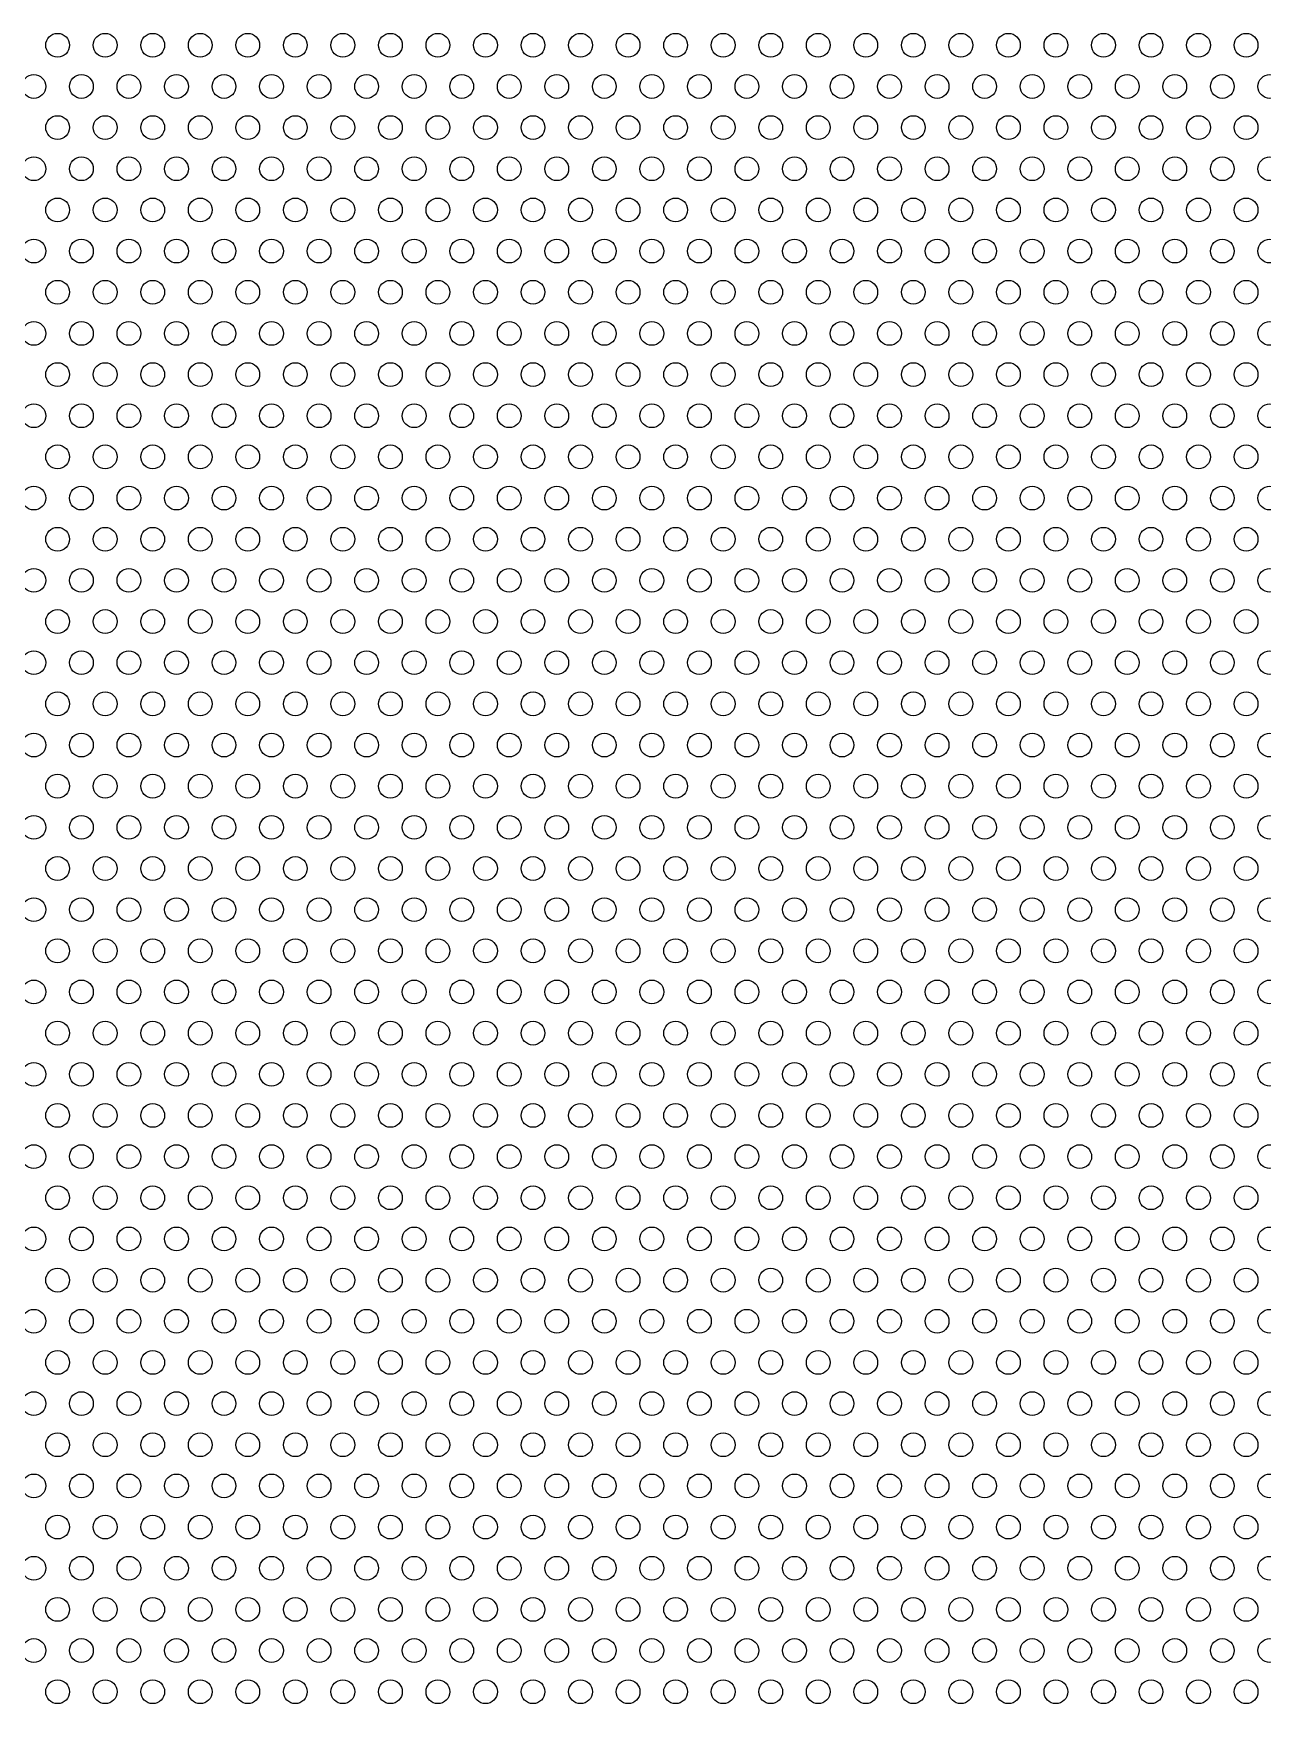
# Model space of a CAD drawing. Header units: millimetres. Extents: x -198 to 198, y 20 to 198.
# Drawn here: x -94.91 to -79.39, y 106.6 to 127.68 of the extents above; entities that cross this region are included whole.
import ezdxf

# ---------------------------------------------------------------- set-up
doc = ezdxf.new("R2010")
doc.units = ezdxf.units.MM
doc.layers.add('MechanicalLayers2', color=7, linetype='Continuous')

msp = doc.modelspace()

# ---------------------------------------------------------------- linework, layer by layer
at = {"layer": 'MechanicalLayers2'}
for centre in [(-94.6, 127.531), (-94, 127.531), (-93.4, 127.531), (-92.8, 127.531), (-92.2, 127.531), (-91.6, 127.531), (-91, 127.531), (-90.4, 127.531), (-89.8, 127.531), (-89.2, 127.531), (-88.6, 127.531), (-88, 127.531), (-87.4, 127.531), (-86.8, 127.531), (-86.2, 127.531), (-85.6, 127.531), (-85, 127.531), (-84.4, 127.531), (-83.8, 127.531), (-83.2, 127.531), (-82.6, 127.531), (-82, 127.531), (-81.4, 127.531), (-80.8, 127.531), (-80.2, 127.531), (-79.6, 127.531), (-94.9, 127.011), (-94.3, 127.011), (-93.7, 127.011), (-93.1, 127.011), (-92.5, 127.011), (-91.9, 127.011), (-91.3, 127.011), (-90.7, 127.011), (-90.1, 127.011), (-89.5, 127.011), (-88.9, 127.011), (-88.3, 127.011), (-87.7, 127.011), (-87.1, 127.011), (-86.5, 127.011), (-85.9, 127.011), (-85.3, 127.011), (-84.7, 127.011), (-84.1, 127.011), (-83.5, 127.011), (-82.9, 127.011), (-82.3, 127.011), (-81.7, 127.011), (-81.1, 127.011), (-80.5, 127.011), (-79.9, 127.011), (-79.3, 127.011), (-94.6, 126.492), (-94, 126.492), (-93.4, 126.492), (-92.8, 126.492), (-92.2, 126.492), (-91.6, 126.492), (-91, 126.492), (-90.4, 126.492), (-89.8, 126.492), (-89.2, 126.492), (-88.6, 126.492), (-88, 126.492), (-87.4, 126.492), (-86.8, 126.492), (-86.2, 126.492), (-85.6, 126.492), (-85, 126.492), (-84.4, 126.492), (-83.8, 126.492), (-83.2, 126.492), (-82.6, 126.492), (-82, 126.492), (-81.4, 126.492), (-80.8, 126.492), (-80.2, 126.492), (-79.6, 126.492), (-94.9, 125.972), (-94.3, 125.972), (-93.7, 125.972), (-93.1, 125.972), (-92.5, 125.972), (-91.9, 125.972), (-91.3, 125.972), (-90.7, 125.972), (-90.1, 125.972), (-89.5, 125.972), (-88.9, 125.972), (-88.3, 125.972), (-87.7, 125.972), (-87.1, 125.972), (-86.5, 125.972), (-85.9, 125.972), (-85.3, 125.972), (-84.7, 125.972), (-84.1, 125.972), (-83.5, 125.972), (-82.9, 125.972), (-82.3, 125.972), (-81.7, 125.972), (-81.1, 125.972), (-80.5, 125.972), (-79.9, 125.972), (-79.3, 125.972), (-94.6, 125.452), (-94, 125.452), (-93.4, 125.452), (-92.8, 125.452), (-92.2, 125.452), (-91.6, 125.452), (-91, 125.452), (-90.4, 125.452), (-89.8, 125.452), (-89.2, 125.452), (-88.6, 125.452), (-88, 125.452), (-87.4, 125.452), (-86.8, 125.452), (-86.2, 125.452), (-85.6, 125.452), (-85, 125.452), (-84.4, 125.452), (-83.8, 125.452), (-83.2, 125.452), (-82.6, 125.452), (-82, 125.452), (-81.4, 125.452), (-80.8, 125.452), (-80.2, 125.452), (-79.6, 125.452), (-94.9, 124.933), (-94.3, 124.933), (-93.7, 124.933), (-93.1, 124.933), (-92.5, 124.933), (-91.9, 124.933), (-91.3, 124.933), (-90.7, 124.933), (-90.1, 124.933), (-89.5, 124.933), (-88.9, 124.933), (-88.3, 124.933), (-87.7, 124.933), (-87.1, 124.933), (-86.5, 124.933), (-85.9, 124.933), (-85.3, 124.933), (-84.7, 124.933), (-84.1, 124.933), (-83.5, 124.933), (-82.9, 124.933), (-82.3, 124.933), (-81.7, 124.933), (-81.1, 124.933), (-80.5, 124.933), (-79.9, 124.933), (-79.3, 124.933), (-94.6, 124.413), (-94, 124.413), (-93.4, 124.413), (-92.8, 124.413), (-92.2, 124.413), (-91.6, 124.413), (-91, 124.413), (-90.4, 124.413), (-89.8, 124.413), (-89.2, 124.413), (-88.6, 124.413), (-88, 124.413), (-87.4, 124.413), (-86.8, 124.413), (-86.2, 124.413), (-85.6, 124.413), (-85, 124.413), (-84.4, 124.413), (-83.8, 124.413), (-83.2, 124.413), (-82.6, 124.413), (-82, 124.413), (-81.4, 124.413), (-80.8, 124.413), (-80.2, 124.413), (-79.6, 124.413), (-94.9, 123.893), (-94.3, 123.893), (-93.7, 123.893), (-93.1, 123.893), (-92.5, 123.893), (-91.9, 123.893), (-91.3, 123.893), (-90.7, 123.893), (-90.1, 123.893), (-89.5, 123.893), (-88.9, 123.893), (-88.3, 123.893), (-87.7, 123.893), (-87.1, 123.893), (-86.5, 123.893), (-85.9, 123.893), (-85.3, 123.893), (-84.7, 123.893), (-84.1, 123.893), (-83.5, 123.893), (-82.9, 123.893), (-82.3, 123.893), (-81.7, 123.893), (-81.1, 123.893), (-80.5, 123.893), (-79.9, 123.893), (-79.3, 123.893), (-94.6, 123.374), (-94, 123.374), (-93.4, 123.374), (-92.8, 123.374), (-92.2, 123.374), (-91.6, 123.374), (-91, 123.374), (-90.4, 123.374), (-89.8, 123.374), (-89.2, 123.374), (-88.6, 123.374), (-88, 123.374), (-87.4, 123.374), (-86.8, 123.374), (-86.2, 123.374), (-85.6, 123.374), (-85, 123.374), (-84.4, 123.374), (-83.8, 123.374), (-83.2, 123.374), (-82.6, 123.374), (-82, 123.374), (-81.4, 123.374), (-80.8, 123.374), (-80.2, 123.374), (-79.6, 123.374), (-94.9, 122.854), (-94.3, 122.854), (-93.7, 122.854), (-93.1, 122.854), (-92.5, 122.854), (-91.9, 122.854), (-91.3, 122.854), (-90.7, 122.854), (-90.1, 122.854), (-89.5, 122.854), (-88.9, 122.854), (-88.3, 122.854), (-87.7, 122.854), (-87.1, 122.854), (-86.5, 122.854), (-85.9, 122.854), (-85.3, 122.854), (-84.7, 122.854), (-84.1, 122.854), (-83.5, 122.854), (-82.9, 122.854), (-82.3, 122.854), (-81.7, 122.854), (-81.1, 122.854), (-80.5, 122.854), (-79.9, 122.854), (-79.3, 122.854), (-94.6, 122.335), (-94, 122.335), (-93.4, 122.335), (-92.8, 122.335), (-92.2, 122.335), (-91.6, 122.335), (-91, 122.335), (-90.4, 122.335), (-89.8, 122.335), (-89.2, 122.335), (-88.6, 122.335), (-88, 122.335), (-87.4, 122.335), (-86.8, 122.335), (-86.2, 122.335), (-85.6, 122.335), (-85, 122.335), (-84.4, 122.335), (-83.8, 122.335), (-83.2, 122.335), (-82.6, 122.335), (-82, 122.335), (-81.4, 122.335), (-80.8, 122.335), (-80.2, 122.335), (-79.6, 122.335), (-94.9, 121.815), (-94.3, 121.815), (-93.7, 121.815), (-93.1, 121.815), (-92.5, 121.815), (-91.9, 121.815), (-91.3, 121.815), (-90.7, 121.815), (-90.1, 121.815), (-89.5, 121.815), (-88.9, 121.815), (-88.3, 121.815), (-87.7, 121.815), (-87.1, 121.815), (-86.5, 121.815), (-85.9, 121.815), (-85.3, 121.815), (-84.7, 121.815), (-84.1, 121.815), (-83.5, 121.815), (-82.9, 121.815), (-82.3, 121.815), (-81.7, 121.815), (-81.1, 121.815), (-80.5, 121.815), (-79.9, 121.815), (-79.3, 121.815), (-94.6, 121.295), (-94, 121.295), (-93.4, 121.295), (-92.8, 121.295), (-92.2, 121.295), (-91.6, 121.295), (-91, 121.295), (-90.4, 121.295), (-89.8, 121.295), (-89.2, 121.295), (-88.6, 121.295), (-88, 121.295), (-87.4, 121.295), (-86.8, 121.295), (-86.2, 121.295), (-85.6, 121.295), (-85, 121.295), (-84.4, 121.295), (-83.8, 121.295), (-83.2, 121.295), (-82.6, 121.295), (-82, 121.295), (-81.4, 121.295), (-80.8, 121.295), (-80.2, 121.295), (-79.6, 121.295), (-94.9, 120.776), (-94.3, 120.776), (-93.7, 120.776), (-93.1, 120.776), (-92.5, 120.776), (-91.9, 120.776), (-91.3, 120.776), (-90.7, 120.776), (-90.1, 120.776), (-89.5, 120.776), (-88.9, 120.776), (-88.3, 120.776), (-87.7, 120.776), (-87.1, 120.776), (-86.5, 120.776), (-85.9, 120.776), (-85.3, 120.776), (-84.7, 120.776), (-84.1, 120.776), (-83.5, 120.776), (-82.9, 120.776), (-82.3, 120.776), (-81.7, 120.776), (-81.1, 120.776), (-80.5, 120.776), (-79.9, 120.776), (-79.3, 120.776), (-94.6, 120.256), (-94, 120.256), (-93.4, 120.256), (-92.8, 120.256), (-92.2, 120.256), (-91.6, 120.256), (-91, 120.256), (-90.4, 120.256), (-89.8, 120.256), (-89.2, 120.256), (-88.6, 120.256), (-88, 120.256), (-87.4, 120.256), (-86.8, 120.256), (-86.2, 120.256), (-85.6, 120.256), (-85, 120.256), (-84.4, 120.256), (-83.8, 120.256), (-83.2, 120.256), (-82.6, 120.256), (-82, 120.256), (-81.4, 120.256), (-80.8, 120.256), (-80.2, 120.256), (-79.6, 120.256), (-94.9, 119.737), (-94.3, 119.737), (-93.7, 119.737), (-93.1, 119.737), (-92.5, 119.737), (-91.9, 119.737), (-91.3, 119.737), (-90.7, 119.737), (-90.1, 119.737), (-89.5, 119.737), (-88.9, 119.737), (-88.3, 119.737), (-87.7, 119.737), (-87.1, 119.737), (-86.5, 119.737), (-85.9, 119.737), (-85.3, 119.737), (-84.7, 119.737), (-84.1, 119.737), (-83.5, 119.737), (-82.9, 119.737), (-82.3, 119.737), (-81.7, 119.737), (-81.1, 119.737), (-80.5, 119.737), (-79.9, 119.737), (-79.3, 119.737), (-94.6, 119.217), (-94, 119.217), (-93.4, 119.217), (-92.8, 119.217), (-92.2, 119.217), (-91.6, 119.217), (-91, 119.217), (-90.4, 119.217), (-89.8, 119.217), (-89.2, 119.217), (-88.6, 119.217), (-88, 119.217), (-87.4, 119.217), (-86.8, 119.217), (-86.2, 119.217), (-85.6, 119.217), (-85, 119.217), (-84.4, 119.217), (-83.8, 119.217), (-83.2, 119.217), (-82.6, 119.217), (-82, 119.217), (-81.4, 119.217), (-80.8, 119.217), (-80.2, 119.217), (-79.6, 119.217), (-94.9, 118.697), (-94.3, 118.697), (-93.7, 118.697), (-93.1, 118.697), (-92.5, 118.697), (-91.9, 118.697), (-91.3, 118.697), (-90.7, 118.697), (-90.1, 118.697), (-89.5, 118.697), (-88.9, 118.697), (-88.3, 118.697), (-87.7, 118.697), (-87.1, 118.697), (-86.5, 118.697), (-85.9, 118.697), (-85.3, 118.697), (-84.7, 118.697), (-84.1, 118.697), (-83.5, 118.697), (-82.9, 118.697), (-82.3, 118.697), (-81.7, 118.697), (-81.1, 118.697), (-80.5, 118.697), (-79.9, 118.697), (-79.3, 118.697), (-94.6, 118.178), (-94, 118.178), (-93.4, 118.178), (-92.8, 118.178), (-92.2, 118.178), (-91.6, 118.178), (-91, 118.178), (-90.4, 118.178), (-89.8, 118.178), (-89.2, 118.178), (-88.6, 118.178), (-88, 118.178), (-87.4, 118.178), (-86.8, 118.178), (-86.2, 118.178), (-85.6, 118.178), (-85, 118.178), (-84.4, 118.178), (-83.8, 118.178), (-83.2, 118.178), (-82.6, 118.178), (-82, 118.178), (-81.4, 118.178), (-80.8, 118.178), (-80.2, 118.178), (-79.6, 118.178), (-94.9, 117.658), (-94.3, 117.658), (-93.7, 117.658), (-93.1, 117.658), (-92.5, 117.658), (-91.9, 117.658), (-91.3, 117.658), (-90.7, 117.658), (-90.1, 117.658), (-89.5, 117.658), (-88.9, 117.658), (-88.3, 117.658), (-87.7, 117.658), (-87.1, 117.658), (-86.5, 117.658), (-85.9, 117.658), (-85.3, 117.658), (-84.7, 117.658), (-84.1, 117.658), (-83.5, 117.658), (-82.9, 117.658), (-82.3, 117.658), (-81.7, 117.658), (-81.1, 117.658), (-80.5, 117.658), (-79.9, 117.658), (-79.3, 117.658), (-94.6, 117.138), (-94, 117.138), (-93.4, 117.138), (-92.8, 117.138), (-92.2, 117.138), (-91.6, 117.138), (-91, 117.138), (-90.4, 117.138), (-89.8, 117.138), (-89.2, 117.138), (-88.6, 117.138), (-88, 117.138), (-87.4, 117.138), (-86.8, 117.138), (-86.2, 117.138), (-85.6, 117.138), (-85, 117.138), (-84.4, 117.138), (-83.8, 117.138), (-83.2, 117.138), (-82.6, 117.138), (-82, 117.138), (-81.4, 117.138), (-80.8, 117.138), (-80.2, 117.138), (-79.6, 117.138), (-94.9, 116.619), (-94.3, 116.619), (-93.7, 116.619), (-93.1, 116.619), (-92.5, 116.619), (-91.9, 116.619), (-91.3, 116.619), (-90.7, 116.619), (-90.1, 116.619), (-89.5, 116.619), (-88.9, 116.619), (-88.3, 116.619), (-87.7, 116.619), (-87.1, 116.619), (-86.5, 116.619), (-85.9, 116.619), (-85.3, 116.619), (-84.7, 116.619), (-84.1, 116.619), (-83.5, 116.619), (-82.9, 116.619), (-82.3, 116.619), (-81.7, 116.619), (-81.1, 116.619), (-80.5, 116.619), (-79.9, 116.619), (-79.3, 116.619), (-94.6, 116.099), (-94, 116.099), (-93.4, 116.099), (-92.8, 116.099), (-92.2, 116.099), (-91.6, 116.099), (-91, 116.099), (-90.4, 116.099), (-89.8, 116.099), (-89.2, 116.099), (-88.6, 116.099), (-88, 116.099), (-87.4, 116.099), (-86.8, 116.099), (-86.2, 116.099), (-85.6, 116.099), (-85, 116.099), (-84.4, 116.099), (-83.8, 116.099), (-83.2, 116.099), (-82.6, 116.099), (-82, 116.099), (-81.4, 116.099), (-80.8, 116.099), (-80.2, 116.099), (-79.6, 116.099), (-94.9, 115.58), (-94.3, 115.58), (-93.7, 115.58), (-93.1, 115.58), (-92.5, 115.58), (-91.9, 115.58), (-91.3, 115.58), (-90.7, 115.58), (-90.1, 115.58), (-89.5, 115.58), (-88.9, 115.58), (-88.3, 115.58), (-87.7, 115.58), (-87.1, 115.58), (-86.5, 115.58), (-85.9, 115.58), (-85.3, 115.58), (-84.7, 115.58), (-84.1, 115.58), (-83.5, 115.58), (-82.9, 115.58), (-82.3, 115.58), (-81.7, 115.58), (-81.1, 115.58), (-80.5, 115.58), (-79.9, 115.58), (-79.3, 115.58), (-94.6, 115.06), (-94, 115.06), (-93.4, 115.06), (-92.8, 115.06), (-92.2, 115.06), (-91.6, 115.06), (-91, 115.06), (-90.4, 115.06), (-89.8, 115.06), (-89.2, 115.06), (-88.6, 115.06), (-88, 115.06), (-87.4, 115.06), (-86.8, 115.06), (-86.2, 115.06), (-85.6, 115.06), (-85, 115.06), (-84.4, 115.06), (-83.8, 115.06), (-83.2, 115.06), (-82.6, 115.06), (-82, 115.06), (-81.4, 115.06), (-80.8, 115.06), (-80.2, 115.06), (-79.6, 115.06), (-94.9, 114.54), (-94.3, 114.54), (-93.7, 114.54), (-93.1, 114.54), (-92.5, 114.54), (-91.9, 114.54), (-91.3, 114.54), (-90.7, 114.54), (-90.1, 114.54), (-89.5, 114.54), (-88.9, 114.54), (-88.3, 114.54), (-87.7, 114.54), (-87.1, 114.54), (-86.5, 114.54), (-85.9, 114.54), (-85.3, 114.54), (-84.7, 114.54), (-84.1, 114.54), (-83.5, 114.54), (-82.9, 114.54), (-82.3, 114.54), (-81.7, 114.54), (-81.1, 114.54), (-80.5, 114.54), (-79.9, 114.54), (-79.3, 114.54), (-94.6, 114.021), (-94, 114.021), (-93.4, 114.021), (-92.8, 114.021), (-92.2, 114.021), (-91.6, 114.021), (-91, 114.021), (-90.4, 114.021), (-89.8, 114.021), (-89.2, 114.021), (-88.6, 114.021), (-88, 114.021), (-87.4, 114.021), (-86.8, 114.021), (-86.2, 114.021), (-85.6, 114.021), (-85, 114.021), (-84.4, 114.021), (-83.8, 114.021), (-83.2, 114.021), (-82.6, 114.021), (-82, 114.021), (-81.4, 114.021), (-80.8, 114.021), (-80.2, 114.021), (-79.6, 114.021), (-94.9, 113.501), (-94.3, 113.501), (-93.7, 113.501), (-93.1, 113.501), (-92.5, 113.501), (-91.9, 113.501), (-91.3, 113.501), (-90.7, 113.501), (-90.1, 113.501), (-89.5, 113.501), (-88.9, 113.501), (-88.3, 113.501), (-87.7, 113.501), (-87.1, 113.501), (-86.5, 113.501), (-85.9, 113.501), (-85.3, 113.501), (-84.7, 113.501), (-84.1, 113.501), (-83.5, 113.501), (-82.9, 113.501), (-82.3, 113.501), (-81.7, 113.501), (-81.1, 113.501), (-80.5, 113.501), (-79.9, 113.501), (-79.3, 113.501), (-94.6, 112.982), (-94, 112.982), (-93.4, 112.982), (-92.8, 112.982), (-92.2, 112.982), (-91.6, 112.982), (-91, 112.982), (-90.4, 112.982), (-89.8, 112.982), (-89.2, 112.982), (-88.6, 112.982), (-88, 112.982), (-87.4, 112.982), (-86.8, 112.982), (-86.2, 112.982), (-85.6, 112.982), (-85, 112.982), (-84.4, 112.982), (-83.8, 112.982), (-83.2, 112.982), (-82.6, 112.982), (-82, 112.982), (-81.4, 112.982), (-80.8, 112.982), (-80.2, 112.982), (-79.6, 112.982), (-94.9, 112.462), (-94.3, 112.462), (-93.7, 112.462), (-93.1, 112.462), (-92.5, 112.462), (-91.9, 112.462), (-91.3, 112.462), (-90.7, 112.462), (-90.1, 112.462), (-89.5, 112.462), (-88.9, 112.462), (-88.3, 112.462), (-87.7, 112.462), (-87.1, 112.462), (-86.5, 112.462), (-85.9, 112.462), (-85.3, 112.462), (-84.7, 112.462), (-84.1, 112.462), (-83.5, 112.462), (-82.9, 112.462), (-82.3, 112.462), (-81.7, 112.462), (-81.1, 112.462), (-80.5, 112.462), (-79.9, 112.462), (-79.3, 112.462), (-94.6, 111.942), (-94, 111.942), (-93.4, 111.942), (-92.8, 111.942), (-92.2, 111.942), (-91.6, 111.942), (-91, 111.942), (-90.4, 111.942), (-89.8, 111.942), (-89.2, 111.942), (-88.6, 111.942), (-88, 111.942), (-87.4, 111.942), (-86.8, 111.942), (-86.2, 111.942), (-85.6, 111.942), (-85, 111.942), (-84.4, 111.942), (-83.8, 111.942), (-83.2, 111.942), (-82.6, 111.942), (-82, 111.942), (-81.4, 111.942), (-80.8, 111.942), (-80.2, 111.942), (-79.6, 111.942), (-94.9, 111.423), (-94.3, 111.423), (-93.7, 111.423), (-93.1, 111.423), (-92.5, 111.423), (-91.9, 111.423), (-91.3, 111.423), (-90.7, 111.423), (-90.1, 111.423), (-89.5, 111.423), (-88.9, 111.423), (-88.3, 111.423), (-87.7, 111.423), (-87.1, 111.423), (-86.5, 111.423), (-85.9, 111.423), (-85.3, 111.423), (-84.7, 111.423), (-84.1, 111.423), (-83.5, 111.423), (-82.9, 111.423), (-82.3, 111.423), (-81.7, 111.423), (-81.1, 111.423), (-80.5, 111.423), (-79.9, 111.423), (-79.3, 111.423), (-94.6, 110.903), (-94, 110.903), (-93.4, 110.903), (-92.8, 110.903), (-92.2, 110.903), (-91.6, 110.903), (-91, 110.903), (-90.4, 110.903), (-89.8, 110.903), (-89.2, 110.903), (-88.6, 110.903), (-88, 110.903), (-87.4, 110.903), (-86.8, 110.903), (-86.2, 110.903), (-85.6, 110.903), (-85, 110.903), (-84.4, 110.903), (-83.8, 110.903), (-83.2, 110.903), (-82.6, 110.903), (-82, 110.903), (-81.4, 110.903), (-80.8, 110.903), (-80.2, 110.903), (-79.6, 110.903), (-94.9, 110.383), (-94.3, 110.383), (-93.7, 110.383), (-93.1, 110.383), (-92.5, 110.383), (-91.9, 110.383), (-91.3, 110.383), (-90.7, 110.383), (-90.1, 110.383), (-89.5, 110.383), (-88.9, 110.383), (-88.3, 110.383), (-87.7, 110.383), (-87.1, 110.383), (-86.5, 110.383), (-85.9, 110.383), (-85.3, 110.383), (-84.7, 110.383), (-84.1, 110.383), (-83.5, 110.383), (-82.9, 110.383), (-82.3, 110.383), (-81.7, 110.383), (-81.1, 110.383), (-80.5, 110.383), (-79.9, 110.383), (-79.3, 110.383), (-94.6, 109.864), (-94, 109.864), (-93.4, 109.864), (-92.8, 109.864), (-92.2, 109.864), (-91.6, 109.864), (-91, 109.864), (-90.4, 109.864), (-89.8, 109.864), (-89.2, 109.864), (-88.6, 109.864), (-88, 109.864), (-87.4, 109.864), (-86.8, 109.864), (-86.2, 109.864), (-85.6, 109.864), (-85, 109.864), (-84.4, 109.864), (-83.8, 109.864), (-83.2, 109.864), (-82.6, 109.864), (-82, 109.864), (-81.4, 109.864), (-80.8, 109.864), (-80.2, 109.864), (-79.6, 109.864), (-94.9, 109.344), (-94.3, 109.344), (-93.7, 109.344), (-93.1, 109.344), (-92.5, 109.344), (-91.9, 109.344), (-91.3, 109.344), (-90.7, 109.344), (-90.1, 109.344), (-89.5, 109.344), (-88.9, 109.344), (-88.3, 109.344), (-87.7, 109.344), (-87.1, 109.344), (-86.5, 109.344), (-85.9, 109.344), (-85.3, 109.344), (-84.7, 109.344), (-84.1, 109.344), (-83.5, 109.344), (-82.9, 109.344), (-82.3, 109.344), (-81.7, 109.344), (-81.1, 109.344), (-80.5, 109.344), (-79.9, 109.344), (-79.3, 109.344), (-94.6, 108.825), (-94, 108.825), (-93.4, 108.825), (-92.8, 108.825), (-92.2, 108.825), (-91.6, 108.825), (-91, 108.825), (-90.4, 108.825), (-89.8, 108.825), (-89.2, 108.825), (-88.6, 108.825), (-88, 108.825), (-87.4, 108.825), (-86.8, 108.825), (-86.2, 108.825), (-85.6, 108.825), (-85, 108.825), (-84.4, 108.825), (-83.8, 108.825), (-83.2, 108.825), (-82.6, 108.825), (-82, 108.825), (-81.4, 108.825), (-80.8, 108.825), (-80.2, 108.825), (-79.6, 108.825), (-94.9, 108.305), (-94.3, 108.305), (-93.7, 108.305), (-93.1, 108.305), (-92.5, 108.305), (-91.9, 108.305), (-91.3, 108.305), (-90.7, 108.305), (-90.1, 108.305), (-89.5, 108.305), (-88.9, 108.305), (-88.3, 108.305), (-87.7, 108.305), (-87.1, 108.305), (-86.5, 108.305), (-85.9, 108.305), (-85.3, 108.305), (-84.7, 108.305), (-84.1, 108.305), (-83.5, 108.305), (-82.9, 108.305), (-82.3, 108.305), (-81.7, 108.305), (-81.1, 108.305), (-80.5, 108.305), (-79.9, 108.305), (-79.3, 108.305), (-94.6, 107.785), (-94, 107.785), (-93.4, 107.785), (-92.8, 107.785), (-92.2, 107.785), (-91.6, 107.785), (-91, 107.785), (-90.4, 107.785), (-89.8, 107.785), (-89.2, 107.785), (-88.6, 107.785), (-88, 107.785), (-87.4, 107.785), (-86.8, 107.785), (-86.2, 107.785), (-85.6, 107.785), (-85, 107.785), (-84.4, 107.785), (-83.8, 107.785), (-83.2, 107.785), (-82.6, 107.785), (-82, 107.785), (-81.4, 107.785), (-80.8, 107.785), (-80.2, 107.785), (-79.6, 107.785), (-94.9, 107.266), (-94.3, 107.266), (-93.7, 107.266), (-93.1, 107.266), (-92.5, 107.266), (-91.9, 107.266), (-91.3, 107.266), (-90.7, 107.266), (-90.1, 107.266), (-89.5, 107.266), (-88.9, 107.266), (-88.3, 107.266), (-87.7, 107.266), (-87.1, 107.266), (-86.5, 107.266), (-85.9, 107.266), (-85.3, 107.266), (-84.7, 107.266), (-84.1, 107.266), (-83.5, 107.266), (-82.9, 107.266), (-82.3, 107.266), (-81.7, 107.266), (-81.1, 107.266), (-80.5, 107.266), (-79.9, 107.266), (-79.3, 107.266), (-94.6, 106.746), (-94, 106.746), (-93.4, 106.746), (-92.8, 106.746), (-92.2, 106.746), (-91.6, 106.746), (-91, 106.746), (-90.4, 106.746), (-89.8, 106.746), (-89.2, 106.746), (-88.6, 106.746), (-88, 106.746), (-87.4, 106.746), (-86.8, 106.746), (-86.2, 106.746), (-85.6, 106.746), (-85, 106.746), (-84.4, 106.746), (-83.8, 106.746), (-83.2, 106.746), (-82.6, 106.746), (-82, 106.746), (-81.4, 106.746), (-80.8, 106.746), (-80.2, 106.746), (-79.6, 106.746)]:
    msp.add_circle(centre, 0.15, dxfattribs=at)

doc.saveas('drawing.dxf')
